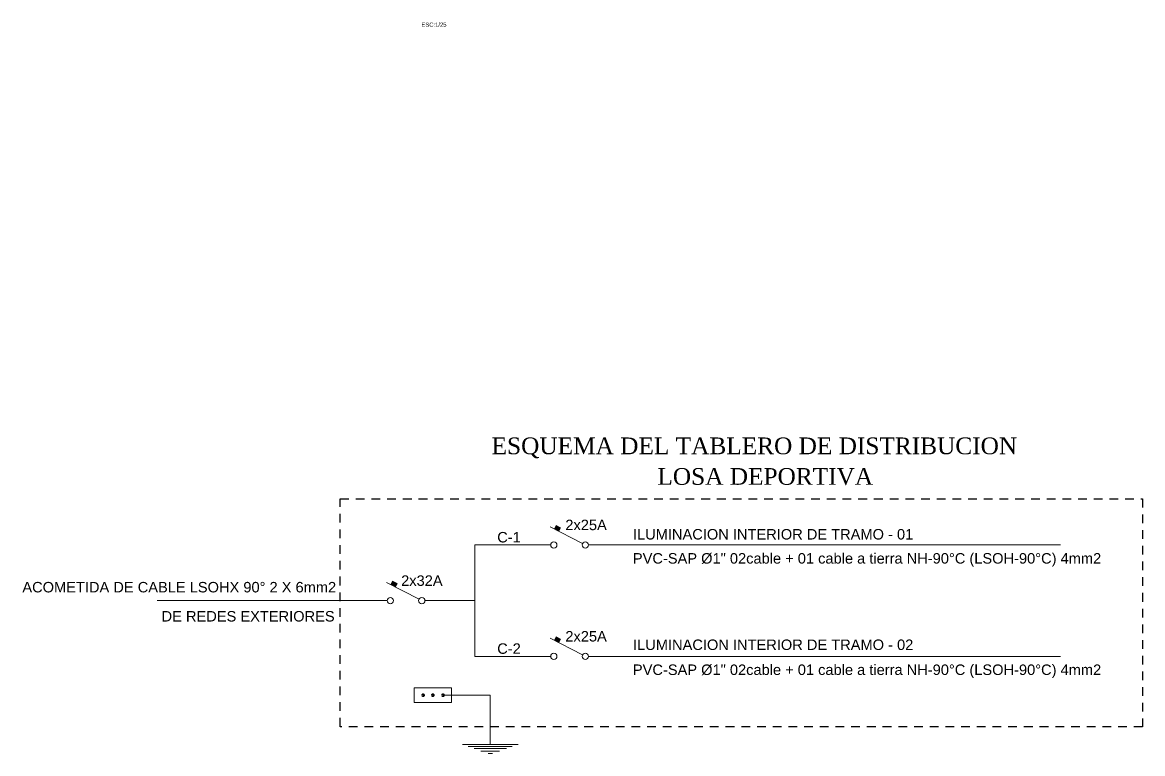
# Model space of a CAD drawing. Header units: metres. Extents: x 772934 to 773467, y 8442002 to 8442594.
# Drawn here: x 773106.93 to 773122.99, y 8442111.25 to 8442121.72 of the extents above; entities that cross this region are included whole.
import ezdxf

# ---------------------------------------------------------------- set-up
doc = ezdxf.new("R2010")
doc.units = ezdxf.units.M
doc.linetypes.add('HIDDEN', pattern=[0.375, 0.25, -0.125])
doc.layers.add('10LAUXILIAR', color=2, linetype='Continuous')
doc.layers.add('TEXTOS-CHICOS-03', color=3, linetype='Continuous')
for name, color, linetype, lineweight in [('20TEXTOS', 120, 'Continuous', 13), ('PLUMA 0.05', 11, 'Continuous', 5), ('PLUMA 0.15', 151, 'Continuous', 15)]:
    doc.layers.add(name, color=color, linetype=linetype, lineweight=lineweight)
doc.layers.add('TEXTO', color=12, linetype='Continuous', lineweight=15, plot=False)
doc.styles.add('1-75', font='times.ttf', dxfattribs={"height": 0.135})
doc.styles.add('ARIAL', font='arial.ttf', dxfattribs={"width": 1.1})

msp = doc.modelspace()

# ---------------------------------------------------------------- linework, layer by layer
at = {"layer": '10LAUXILIAR', "color": 150, "linetype": 'HIDDEN', "ltscale": 0.5}
msp.add_lwpolyline([(773111.486, 8442114.897), (773122.985, 8442114.897), (773122.985, 8442111.631), (773111.486, 8442111.631)], close=True, dxfattribs=at)
at = {"layer": 'PLUMA 0.05', "linetype": 'Continuous', "ltscale": 0.5}
for p, q in [((773112.548, 8442112.189), (773112.548, 8442111.976)), ((773112.548, 8442112.189), (773113.08, 8442112.189)), ((773113.08, 8442112.189), (773113.08, 8442111.976)), ((773112.974, 8442112.082), (773113.637, 8442112.082)), ((773113.637, 8442112.082), (773113.637, 8442111.378)), ((773112.548, 8442111.976), (773113.08, 8442111.976)), ((773113.238, 8442111.378), (773114.036, 8442111.378)), ((773113.321, 8442111.348), (773113.953, 8442111.348)), ((773113.406, 8442111.318), (773113.868, 8442111.318)), ((773113.504, 8442111.282), (773113.769, 8442111.282)), ((773113.607, 8442111.245), (773113.667, 8442111.245))]:
    msp.add_line(p, q, dxfattribs=at)
at = {"layer": 'PLUMA 0.05', "linetype": 'Continuous', "ltscale": 0.5, "const_width": 0.0266}
for points in [[(773112.662, 8442112.082, 1), (773112.688, 8442112.082, 1)], [(773112.8, 8442112.082, 1), (773112.827, 8442112.082, 1)], [(773112.947, 8442112.082, 1), (773112.974, 8442112.082, 1)]]:
    msp.add_lwpolyline(points, format="xyb", close=True, dxfattribs=at)
at = {"layer": 'PLUMA 0.15', "color": 150, "ltscale": 0.5}
for p, q in [((773114.96, 8442114.256), (773114.494, 8442114.496)), ((773113.418, 8442114.235), (773113.418, 8442112.639)), ((773113.418, 8442114.235), (773114.503, 8442114.235)), ((773115.046, 8442114.235), (773121.808, 8442114.235)), ((773112.616, 8442113.458), (773112.151, 8442113.698)), ((773112.159, 8442113.437), (773108.866, 8442113.437)), ((773113.418, 8442113.437), (773112.702, 8442113.437)), ((773114.96, 8442112.66), (773114.494, 8442112.9)), ((773113.418, 8442112.639), (773114.503, 8442112.639)), ((773115.046, 8442112.639), (773121.808, 8442112.639))]:
    msp.add_line(p, q, dxfattribs=at)
at = {"layer": 'PLUMA 0.15', "ltscale": 0.5}
for p, q in [((773114.582, 8442114.513), (773114.556, 8442114.464)), ((773114.645, 8442114.481), (773114.582, 8442114.513)), ((773114.645, 8442114.481), (773114.619, 8442114.431)), ((773112.238, 8442113.715), (773112.212, 8442113.666)), ((773112.301, 8442113.683), (773112.238, 8442113.715)), ((773112.301, 8442113.683), (773112.275, 8442113.633)), ((773114.582, 8442112.917), (773114.556, 8442112.868)), ((773114.645, 8442112.885), (773114.582, 8442112.917)), ((773114.645, 8442112.885), (773114.619, 8442112.835))]:
    msp.add_line(p, q, dxfattribs=at)
for centre in [(773114.548, 8442114.235), (773115, 8442114.235), (773112.204, 8442113.437), (773112.656, 8442113.437), (773114.548, 8442112.639), (773115, 8442112.639)]:
    msp.add_circle(centre, 0.0452, dxfattribs=at)
for points in [[(773114.582, 8442114.513), (773114.556, 8442114.464), (773114.645, 8442114.481), (773114.619, 8442114.431)], [(773112.238, 8442113.715), (773112.212, 8442113.666), (773112.301, 8442113.683), (773112.275, 8442113.633)], [(773114.582, 8442112.917), (773114.556, 8442112.868), (773114.645, 8442112.885), (773114.619, 8442112.835)]]:
    msp.add_solid(points, dxfattribs=at)

# ---------------------------------------------------------------- texts
at = {"layer": '20TEXTOS', "color": 12, "style": 'ARIAL'}
for s, p in [('2x25A', (773114.713, 8442114.447)), ('C-1', (773113.737, 8442114.271)), ('ILUMINACION INTERIOR DE TRAMO - 01 ', (773115.682, 8442114.313)), ('PVC-SAP Ø1" 02cable + 01 cable a tierra NH-90°C (LSOH-90°C) 4mm2 ', (773115.681, 8442113.968)), ('2x32A', (773112.36, 8442113.649)), ('2x25A', (773114.713, 8442112.851)), ('C-2', (773113.737, 8442112.675)), ('ILUMINACION INTERIOR DE TRAMO - 02 ', (773115.683, 8442112.73)), ('PVC-SAP Ø1" 02cable + 01 cable a tierra NH-90°C (LSOH-90°C) 4mm2 ', (773115.681, 8442112.372))]:
    msp.add_text(s, height=0.15, dxfattribs=at).set_placement(p)
at = {"layer": '20TEXTOS', "style": 'ARIAL'}
for s, p in [('ACOMETIDA DE CABLE LSOHX 90° 2 X 6mm2', (773106.932, 8442113.555)), ('DE REDES EXTERIORES', (773108.927, 8442113.138))]:
    msp.add_text(s, height=0.15, dxfattribs=at).set_placement(p)
at = {"layer": 'TEXTO', "color": 0, "linetype": 'Continuous', "style": '1-75'}
for s, p in [('ESQUEMA DEL TABLERO DE DISTRIBUCION ', (773113.656, 8442115.535)), ('LOSA DEPORTIVA', (773116.032, 8442115.097))]:
    msp.add_text(s, height=0.24, dxfattribs=at).set_placement(p)
at = {"layer": 'TEXTOS-CHICOS-03', "style": 'ARIAL'}
msp.add_text('ESC:1/25', height=0.06, dxfattribs=at).set_placement((773112.651, 8442121.66))

doc.saveas('drawing.dxf')
